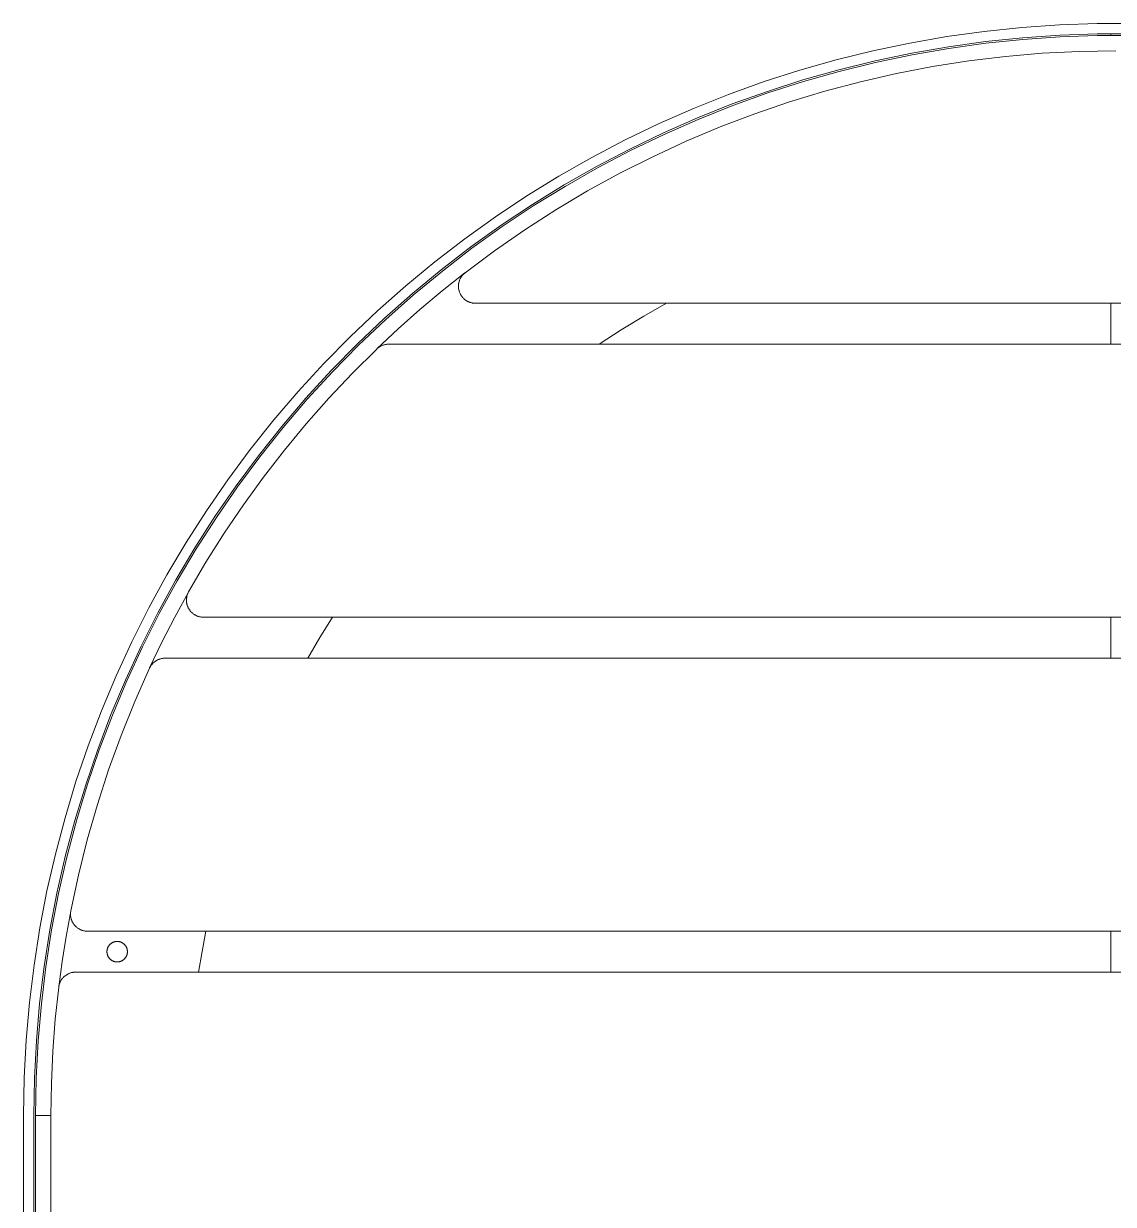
# Model space of a CAD drawing. Header units: inches. Extents: x -4 to 181, y -4 to 117.
# Drawn here: x 82.36 to 94.93, y 47.86 to 61.49 of the extents above; entities that cross this region are included whole.
import ezdxf

# ---------------------------------------------------------------- set-up
doc = ezdxf.new("R2010")
doc.units = ezdxf.units.IN
doc.layers.add('ZANO_R', color=7, linetype='Continuous', lineweight=0)

msp = doc.modelspace()

# ---------------------------------------------------------------- linework, layer by layer
at = {"layer": 'ZANO_R'}
for p, q in [((93.8733, 61.44009), (93.44071, 61.39513)), ((94.30718, 61.47009), (93.8733, 61.44009)), ((94.74183, 61.48511), (94.30718, 61.47009)), ((95.17675, 61.48511), (94.74183, 61.48511)), ((93.00994, 61.33526), (92.58148, 61.26056)), ((93.44071, 61.39513), (93.00994, 61.33526)), ((93.45495, 61.27788), (93.88348, 61.32242)), ((93.45732, 61.25833), (93.88518, 61.30281)), ((93.88348, 61.32242), (94.31329, 61.35214)), ((93.88518, 61.30281), (94.31431, 61.33248)), ((94.31329, 61.35214), (94.74387, 61.36701)), ((94.31431, 61.33248), (94.74421, 61.34733)), ((94.74387, 61.36701), (95.17471, 61.36701)), ((94.74421, 61.34733), (95.17437, 61.34733)), ((94.90024, 61.34903), (94.90024, 61.36873)), ((92.15586, 61.17111), (91.73358, 61.06703)), ((92.58148, 61.26056), (92.15586, 61.17111)), ((92.60377, 61.14457), (93.02821, 61.21857)), ((92.60749, 61.12524), (93.03126, 61.19912)), ((93.02821, 61.21857), (93.45495, 61.27788)), ((93.03126, 61.19912), (93.45732, 61.25833)), ((94.10984, 61.14261), (94.53431, 61.16467)), ((94.53431, 61.16467), (94.95929, 61.17202)), ((91.73358, 61.06703), (91.31515, 60.94843)), ((91.76383, 60.95286), (92.18214, 61.05596)), ((91.76887, 60.93383), (92.18653, 61.03677)), ((92.18214, 61.05596), (92.60377, 61.14457)), ((92.18653, 61.03677), (92.60749, 61.12524)), ((92.84455, 60.98861), (93.26445, 61.05453)), ((93.26445, 61.05453), (93.68638, 61.10589)), ((93.68638, 61.10589), (94.10984, 61.14261)), ((91.31515, 60.94843), (90.90106, 60.81547)), ((91.34931, 60.83537), (91.76383, 60.95286)), ((91.35501, 60.81653), (91.76887, 60.93383)), ((92.01284, 60.8134), (92.42718, 60.9082)), ((92.42718, 60.9082), (92.84455, 60.98861)), ((90.90106, 60.81547), (90.4918, 60.66828)), ((90.9391, 60.70365), (91.34931, 60.83537)), ((90.94545, 60.68501), (91.35501, 60.81653)), ((91.60203, 60.70432), (92.01284, 60.8134)), ((90.4918, 60.66828), (90.08787, 60.50706)), ((90.53369, 60.55785), (90.9391, 60.70365)), ((90.54067, 60.53944), (90.94545, 60.68501)), ((91.19524, 60.5811), (91.60203, 60.70432)), ((90.08787, 60.50706), (89.68975, 60.332)), ((90.13354, 60.39814), (90.53369, 60.55785)), ((90.14115, 60.37999), (90.54067, 60.53944)), ((90.79296, 60.44387), (91.19524, 60.5811)), ((89.73915, 60.22472), (90.13354, 60.39814)), ((89.74738, 60.20684), (90.14115, 60.37999)), ((90.39566, 60.29281), (90.79296, 60.44387)), ((89.68975, 60.332), (89.2979, 60.1433)), ((89.35098, 60.03778), (89.73915, 60.22472)), ((90.00383, 60.12809), (90.39566, 60.29281)), ((89.2979, 60.1433), (88.9128, 59.94118)), ((89.35982, 60.0202), (89.74738, 60.20684)), ((89.61794, 59.94991), (90.00383, 60.12809)), ((88.9128, 59.94118), (88.53491, 59.72589)), ((88.96949, 59.83756), (89.35098, 60.03778)), ((88.97893, 59.82029), (89.35982, 60.0202)), ((89.23844, 59.75849), (89.61794, 59.94991)), ((88.59514, 59.62429), (88.96949, 59.83756)), ((88.60517, 59.60736), (88.97893, 59.82029)), ((88.53491, 59.72589), (88.16467, 59.49769)), ((88.86578, 59.55405), (89.23844, 59.75849)), ((88.22837, 59.39823), (88.59514, 59.62429)), ((88.23899, 59.38165), (88.60517, 59.60736)), ((88.50043, 59.33685), (88.86578, 59.55405)), ((88.16467, 59.49769), (87.80253, 59.25684)), ((87.86962, 59.15964), (88.22837, 59.39823)), ((87.80253, 59.25684), (87.44892, 59.00364)), ((87.88081, 59.14344), (88.23899, 59.38165)), ((88.14281, 59.10713), (88.50043, 59.33685)), ((87.51933, 58.90881), (87.86962, 59.15964)), ((87.53106, 58.89301), (87.88081, 59.14344)), ((87.44892, 59.00364), (87.10426, 58.73839)), ((87.79335, 58.86518), (88.14281, 59.10713)), ((87.1779, 58.64604), (87.51933, 58.90881)), ((87.19017, 58.63065), (87.53106, 58.89301)), ((87.45247, 58.61128), (87.79335, 58.86518)), ((87.10426, 58.73839), (86.76896, 58.46139)), ((86.84574, 58.37165), (87.1779, 58.64604)), ((86.85854, 58.35669), (87.19017, 58.63065)), ((87.18749, 58.40081), (87.44962, 58.60909)), ((87.40301, 58.5729), (87.44783, 58.6077)), ((87.41456, 58.5726), (87.41869, 58.57799)), ((87.41869, 58.57799), (87.42301, 58.58323)), ((87.42301, 58.58323), (87.42751, 58.58832)), ((87.42751, 58.58832), (87.43217, 58.59325)), ((87.43217, 58.59325), (87.43701, 58.59802)), ((87.43701, 58.59802), (87.44201, 58.60262)), ((87.44201, 58.60262), (87.44716, 58.60704)), ((87.44716, 58.60704), (87.45247, 58.61128)), ((86.76896, 58.46139), (86.44342, 58.17299)), ((87.37594, 58.45867), (87.37617, 58.46546)), ((87.37595, 58.45188), (87.37594, 58.45867)), ((87.37619, 58.44509), (87.37595, 58.45188)), ((87.37617, 58.46546), (87.37663, 58.47223)), ((87.37666, 58.43832), (87.37619, 58.44509)), ((87.37663, 58.47223), (87.37733, 58.47899)), ((87.37733, 58.47899), (87.37825, 58.48572)), ((87.37825, 58.48572), (87.37941, 58.49241)), ((87.37941, 58.49241), (87.3808, 58.49906)), ((87.3808, 58.49906), (87.38242, 58.50565)), ((87.38242, 58.50565), (87.38426, 58.51219)), ((87.38426, 58.51219), (87.38633, 58.51866)), ((87.38633, 58.51866), (87.38862, 58.52505)), ((87.38862, 58.52505), (87.39113, 58.53136)), ((87.39113, 58.53136), (87.39386, 58.53758)), ((87.39386, 58.53758), (87.3968, 58.5437)), ((87.3968, 58.5437), (87.39995, 58.54972)), ((87.39995, 58.54972), (87.4033, 58.55563)), ((87.4033, 58.55563), (87.40686, 58.56141)), ((87.40686, 58.56141), (87.41061, 58.56707)), ((87.41061, 58.56707), (87.41456, 58.5726)), ((86.52325, 58.08595), (86.84574, 58.37165)), ((86.53656, 58.07144), (86.85854, 58.35669)), ((86.93114, 58.18547), (87.18749, 58.40081)), ((87.37737, 58.43156), (87.37666, 58.43832)), ((87.37831, 58.42484), (87.37737, 58.43156)), ((87.37949, 58.41815), (87.37831, 58.42484)), ((87.38089, 58.4115), (87.37949, 58.41815)), ((87.38252, 58.40491), (87.38089, 58.4115)), ((87.38438, 58.39838), (87.38252, 58.40491)), ((87.38646, 58.39191), (87.38438, 58.39838)), ((87.38876, 58.38553), (87.38646, 58.39191)), ((87.39128, 58.37922), (87.38876, 58.38553)), ((87.39402, 58.373), (87.39128, 58.37922)), ((87.39697, 58.36689), (87.39402, 58.373)), ((87.40013, 58.36088), (87.39697, 58.36689)), ((87.4035, 58.35498), (87.40013, 58.36088)), ((87.40706, 58.3492), (87.4035, 58.35498)), ((87.41083, 58.34355), (87.40706, 58.3492)), ((87.41479, 58.33803), (87.41083, 58.34355)), ((87.41893, 58.33265), (87.41479, 58.33803)), ((87.42326, 58.32741), (87.41893, 58.33265)), ((87.42777, 58.32233), (87.42326, 58.32741)), ((87.43244, 58.31741), (87.42777, 58.32233)), ((87.43729, 58.31265), (87.43244, 58.31741)), ((87.4423, 58.30806), (87.43729, 58.31265)), ((87.44746, 58.30365), (87.4423, 58.30806)), ((87.45277, 58.29942), (87.44746, 58.30365)), ((86.44342, 58.17299), (86.12803, 57.87352)), ((86.68074, 57.96322), (86.93114, 58.18547)), ((87.45823, 58.29537), (87.45277, 58.29942)), ((87.46382, 58.29152), (87.45823, 58.29537)), ((87.46954, 58.28786), (87.46382, 58.29152)), ((87.47538, 58.28439), (87.46954, 58.28786)), ((87.48134, 58.28114), (87.47538, 58.28439)), ((87.48741, 58.27809), (87.48134, 58.28114)), ((87.49358, 58.27525), (87.48741, 58.27809)), ((87.49984, 58.27262), (87.49358, 58.27525)), ((87.50619, 58.27022), (87.49984, 58.27262)), ((87.51262, 58.26803), (87.50619, 58.27022)), ((87.51912, 58.26607), (87.51262, 58.26803)), ((87.52569, 58.26433), (87.51912, 58.26607)), ((87.53231, 58.26282), (87.52569, 58.26433)), ((87.53898, 58.26154), (87.53231, 58.26282)), ((87.54569, 58.26049), (87.53898, 58.26154)), ((87.55243, 58.25967), (87.54569, 58.26049)), ((87.55919, 58.25909), (87.55243, 58.25967)), ((87.56598, 58.25873), (87.55919, 58.25909)), ((87.57277, 58.25862), (87.56598, 58.25873)), ((87.57277, 58.25862), (102.34582, 58.25862)), ((89.51237, 58.10845), (89.77495, 58.25862)), ((94.90024, 57.78617), (94.90024, 58.25862)), ((86.21082, 57.78929), (86.52325, 58.08595)), ((86.22462, 57.77525), (86.53656, 58.07144)), ((89.25413, 57.95093), (89.51237, 58.10845)), ((86.4365, 57.73423), (86.68074, 57.96322)), ((89.00044, 57.78617), (89.25413, 57.95093)), ((86.12803, 57.87352), (85.82316, 57.56335)), ((85.90881, 57.48202), (86.21082, 57.78929)), ((85.92309, 57.46846), (86.22462, 57.77525)), ((86.46559, 57.75632), (86.47148, 57.75985)), ((86.47148, 57.75985), (86.47748, 57.76318)), ((86.47748, 57.76318), (86.4836, 57.76629)), ((86.4836, 57.76629), (86.48982, 57.76919)), ((86.48982, 57.76919), (86.49614, 57.77187)), ((86.49614, 57.77187), (86.50255, 57.77432)), ((86.50255, 57.77432), (86.50904, 57.77656)), ((86.50904, 57.77656), (86.51561, 57.77856)), ((86.51561, 57.77856), (86.52224, 57.78034)), ((86.52224, 57.78034), (86.52892, 57.78188)), ((86.52892, 57.78188), (86.53566, 57.78319)), ((86.53566, 57.78319), (86.54244, 57.78426)), ((86.54244, 57.78426), (86.54926, 57.7851)), ((86.54926, 57.7851), (86.55609, 57.78569)), ((86.55609, 57.78569), (86.56295, 57.78605)), ((86.56295, 57.78605), (86.56981, 57.78617)), ((103.34877, 57.78617), (86.56981, 57.78617)), ((86.1533, 57.45235), (86.43318, 57.73103)), ((86.43318, 57.73103), (86.4382, 57.73571)), ((86.43676, 57.73449), (86.44379, 57.74125)), ((86.4382, 57.73571), (86.44338, 57.74021)), ((86.44338, 57.74021), (86.44872, 57.74452)), ((86.44872, 57.74452), (86.45421, 57.74865)), ((86.45421, 57.74865), (86.45983, 57.75258)), ((86.45983, 57.75258), (86.46559, 57.75632)), ((85.82316, 57.56335), (85.52918, 57.24283)), ((85.61759, 57.16451), (85.90881, 57.48202)), ((85.63232, 57.15146), (85.92309, 57.46846)), ((85.88253, 57.16482), (86.1533, 57.45235)), ((85.52918, 57.24283), (85.24644, 56.91236)), ((85.3375, 56.83714), (85.61759, 57.16451)), ((85.35267, 56.8246), (85.63232, 57.15146)), ((85.62114, 56.86873), (85.88253, 57.16482)), ((85.24644, 56.91236), (84.97527, 56.57233)), ((85.06887, 56.5003), (85.3375, 56.83714)), ((85.08447, 56.48829), (85.35267, 56.8246)), ((85.36941, 56.56439), (85.62114, 56.86873)), ((84.97527, 56.57233), (84.71601, 56.22314)), ((85.12759, 56.25211), (85.36941, 56.56439)), ((84.81204, 56.15438), (85.06887, 56.5003)), ((84.82804, 56.14292), (85.08447, 56.48829)), ((84.71601, 56.22314), (84.46894, 55.86522)), ((84.56729, 55.79981), (84.81204, 56.15438)), ((84.58368, 55.78891), (84.82804, 56.14292)), ((84.89594, 55.93222), (85.12759, 56.25211)), ((84.46894, 55.86522), (84.23439, 55.49897)), ((84.67469, 55.60505), (84.89594, 55.93222)), ((84.33493, 55.437), (84.56729, 55.79981)), ((84.35169, 55.42667), (84.58368, 55.78891)), ((84.46408, 55.27094), (84.67469, 55.60505)), ((84.23439, 55.49897), (84.01261, 55.12485)), ((84.11523, 55.06638), (84.33493, 55.437)), ((84.13234, 55.05664), (84.35169, 55.42667)), ((84.26431, 54.93022), (84.46408, 55.27094)), ((84.01261, 55.12485), (83.80387, 54.7433)), ((83.90846, 54.68841), (84.11523, 55.06638)), ((83.92589, 54.67926), (84.13234, 55.05664)), ((84.10457, 54.6383), (84.26128, 54.92486)), ((84.25015, 54.89913), (84.24798, 54.89265)), ((84.25255, 54.90554), (84.25015, 54.89913)), ((84.25516, 54.91186), (84.25255, 54.90554)), ((84.258, 54.91809), (84.25516, 54.91186)), ((84.26105, 54.92421), (84.258, 54.91809)), ((84.26431, 54.93022), (84.26105, 54.92421)), ((84.23893, 54.83885), (84.23886, 54.83202)), ((84.23886, 54.83202), (84.23902, 54.82518)), ((84.23924, 54.84569), (84.23893, 54.83885)), ((84.23902, 54.82518), (84.23943, 54.81835)), ((84.23978, 54.85251), (84.23924, 54.84569)), ((84.23943, 54.81835), (84.24007, 54.81154)), ((84.24056, 54.8593), (84.23978, 54.85251)), ((84.24007, 54.81154), (84.24095, 54.80475)), ((84.24158, 54.86607), (84.24056, 54.8593)), ((84.24095, 54.80475), (84.24206, 54.79801)), ((84.24283, 54.87279), (84.24158, 54.86607)), ((84.24206, 54.79801), (84.24341, 54.7913)), ((84.24432, 54.87947), (84.24283, 54.87279)), ((84.24341, 54.7913), (84.24499, 54.78464)), ((84.24603, 54.88609), (84.24432, 54.87947)), ((84.24499, 54.78464), (84.24679, 54.77805)), ((84.24798, 54.89265), (84.24603, 54.88609)), ((84.24679, 54.77805), (84.24883, 54.77152)), ((84.24883, 54.77152), (84.25109, 54.76506)), ((84.25109, 54.76506), (84.25358, 54.75869)), ((83.80387, 54.7433), (83.60844, 54.35477)), ((83.71485, 54.30352), (83.90846, 54.68841)), ((83.73259, 54.29498), (83.92589, 54.67926)), ((83.95554, 54.34767), (84.10457, 54.6383)), ((84.25358, 54.75869), (84.25629, 54.75241)), ((84.25629, 54.75241), (84.25921, 54.74622)), ((84.25921, 54.74622), (84.26234, 54.74014)), ((84.26234, 54.74014), (84.26569, 54.73418)), ((84.26569, 54.73418), (84.26924, 54.72833)), ((84.26924, 54.72833), (84.27299, 54.72261)), ((84.27299, 54.72261), (84.27694, 54.71702)), ((84.27694, 54.71702), (84.28108, 54.71158)), ((84.28108, 54.71158), (84.2854, 54.70628)), ((84.2854, 54.70628), (84.28991, 54.70113)), ((84.28991, 54.70113), (84.29459, 54.69615)), ((84.29459, 54.69615), (84.29945, 54.69133)), ((84.29945, 54.69133), (84.30446, 54.68668)), ((84.30446, 54.68668), (84.30964, 54.68221)), ((84.30964, 54.68221), (84.31497, 54.67792)), ((84.31497, 54.67792), (84.32045, 54.67382)), ((84.32045, 54.67382), (84.32606, 54.66991)), ((84.32606, 54.66991), (84.33181, 54.6662)), ((84.33181, 54.6662), (84.33768, 54.66269)), ((84.33768, 54.66269), (84.34367, 54.65939)), ((84.34367, 54.65939), (84.34977, 54.6563)), ((84.34977, 54.6563), (84.35597, 54.65342)), ((84.35597, 54.65342), (84.36228, 54.65076)), ((84.36228, 54.65076), (84.36867, 54.64831)), ((84.36867, 54.64831), (84.37514, 54.6461)), ((84.37514, 54.6461), (84.38168, 54.64411)), ((84.38168, 54.64411), (84.38829, 54.64234)), ((84.38829, 54.64234), (84.39496, 54.64081)), ((84.39496, 54.64081), (84.40167, 54.63951)), ((84.40167, 54.63951), (84.40843, 54.63845)), ((84.40843, 54.63845), (84.41522, 54.63762)), ((84.41522, 54.63762), (84.42203, 54.63702)), ((84.42203, 54.63702), (84.42886, 54.63667)), ((84.42886, 54.63667), (84.4357, 54.63655)), ((84.4357, 54.63655), (105.48288, 54.63655)), ((85.77908, 54.40215), (85.924, 54.63655)), ((94.90024, 54.1641), (94.90024, 54.63655)), ((83.60844, 54.35477), (83.42652, 53.95972)), ((85.64025, 54.1641), (85.77908, 54.40215)), ((83.53464, 53.91218), (83.71485, 54.30352)), ((83.55266, 53.90426), (83.73259, 54.29498)), ((83.81428, 54.05318), (83.95554, 54.34767)), ((83.83358, 54.08488), (83.82962, 54.07937)), ((83.83773, 54.09024), (83.83358, 54.08488)), ((83.84206, 54.09547), (83.83773, 54.09024)), ((83.84656, 54.10054), (83.84206, 54.09547)), ((83.85124, 54.10545), (83.84656, 54.10054)), ((83.85608, 54.1102), (83.85124, 54.10545)), ((83.86109, 54.11477), (83.85608, 54.1102)), ((83.86625, 54.11918), (83.86109, 54.11477)), ((83.87156, 54.1234), (83.86625, 54.11918)), ((83.87701, 54.12744), (83.87156, 54.1234)), ((83.8826, 54.13128), (83.87701, 54.12744)), ((83.88831, 54.13494), (83.8826, 54.13128)), ((83.89415, 54.13839), (83.88831, 54.13494)), ((83.9001, 54.14164), (83.89415, 54.13839)), ((83.90617, 54.14468), (83.9001, 54.14164)), ((83.91233, 54.14751), (83.90617, 54.14468)), ((83.91859, 54.15013), (83.91233, 54.14751)), ((83.92493, 54.15253), (83.91859, 54.15013)), ((83.93135, 54.15471), (83.92493, 54.15253)), ((83.93785, 54.15667), (83.93135, 54.15471)), ((83.9444, 54.15841), (83.93785, 54.15667)), ((83.95102, 54.15991), (83.9444, 54.15841)), ((83.95768, 54.16119), (83.95102, 54.15991)), ((83.96438, 54.16224), (83.95768, 54.16119)), ((83.97111, 54.16305), (83.96438, 54.16224)), ((83.97787, 54.16364), (83.97111, 54.16305)), ((83.98465, 54.16399), (83.97787, 54.16364)), ((83.99143, 54.1641), (83.98465, 54.16399)), ((105.92716, 54.1641), (83.99143, 54.1641)), ((83.42652, 53.95972), (83.25836, 53.55863)), ((83.64223, 53.6644), (83.8128, 54.04997)), ((83.81575, 54.05607), (83.8128, 54.04997)), ((83.8128, 54.04997), (83.8157, 54.05596)), ((83.81892, 54.06207), (83.81575, 54.05607)), ((83.82229, 54.06796), (83.81892, 54.06207)), ((83.82586, 54.07373), (83.82229, 54.06796)), ((83.82962, 54.07937), (83.82586, 54.07373)), ((83.36805, 53.51485), (83.53464, 53.91218)), ((83.38634, 53.50755), (83.55266, 53.90426)), ((83.25836, 53.55863), (83.10413, 53.15198)), ((83.485, 53.2732), (83.64223, 53.6644)), ((83.21528, 53.11201), (83.36805, 53.51485)), ((83.2338, 53.10535), (83.38634, 53.50755)), ((83.34128, 52.87684), (83.485, 53.2732)), ((83.10413, 53.15198), (82.96404, 52.74024)), ((83.07649, 52.70413), (83.21528, 53.11201)), ((83.09524, 52.69812), (83.2338, 53.10535)), ((83.21125, 52.47578), (83.34128, 52.87684)), ((82.96404, 52.74024), (82.83824, 52.32392)), ((82.95187, 52.29171), (83.07649, 52.70413)), ((82.97081, 52.28634), (83.09524, 52.69812)), ((83.09506, 52.0705), (83.21125, 52.47578)), ((82.83824, 52.32392), (82.72688, 51.9035)), ((82.84156, 51.87523), (82.95187, 52.29171)), ((82.86067, 51.87052), (82.97081, 52.28634)), ((82.99285, 51.66146), (83.09506, 52.0705)), ((82.72688, 51.9035), (82.6301, 51.47949)), ((82.74569, 51.4552), (82.84156, 51.87523)), ((82.76495, 51.45115), (82.86067, 51.87052)), ((82.90473, 51.24916), (82.99285, 51.66146)), ((82.6301, 51.47949), (82.54802, 51.05239)), ((82.66437, 51.0321), (82.74569, 51.4552)), ((82.68377, 51.02872), (82.76495, 51.45115)), ((82.85079, 50.95477), (82.90372, 51.24398)), ((82.90136, 51.22216), (82.9011, 51.21535)), ((82.90185, 51.22895), (82.90136, 51.22216)), ((82.90258, 51.23572), (82.90185, 51.22895)), ((82.90354, 51.24246), (82.90258, 51.23572)), ((82.90473, 51.24916), (82.90354, 51.24246)), ((82.9011, 51.21535), (82.90108, 51.20854)), ((82.90108, 51.20854), (82.90129, 51.20174)), ((82.90129, 51.20174), (82.90174, 51.19494)), ((82.90174, 51.19494), (82.90243, 51.18817)), ((82.90243, 51.18817), (82.90335, 51.18142)), ((82.90335, 51.18142), (82.9045, 51.17471)), ((82.9045, 51.17471), (82.90588, 51.16804)), ((82.90588, 51.16804), (82.90749, 51.16143)), ((82.90749, 51.16143), (82.90933, 51.15487)), ((82.90933, 51.15487), (82.9114, 51.14838)), ((82.9114, 51.14838), (82.91369, 51.14197)), ((82.91369, 51.14197), (82.91619, 51.13564)), ((82.91619, 51.13564), (82.91892, 51.1294)), ((82.91892, 51.1294), (82.92186, 51.12326)), ((82.92186, 51.12326), (82.92501, 51.11722)), ((82.92501, 51.11722), (82.92837, 51.1113)), ((82.92837, 51.1113), (82.93193, 51.1055)), ((82.93193, 51.1055), (82.93569, 51.09982)), ((82.93569, 51.09982), (82.93964, 51.09428)), ((82.93964, 51.09428), (82.94379, 51.08887)), ((82.94379, 51.08887), (82.94812, 51.08361)), ((82.94812, 51.08361), (82.95262, 51.07851)), ((82.54802, 51.05239), (82.48072, 50.62271)), ((82.59771, 50.60645), (82.66437, 51.0321)), ((82.61721, 50.60374), (82.68377, 51.02872)), ((82.80481, 50.66438), (82.85079, 50.95477)), ((82.95262, 51.07851), (82.9573, 51.07356)), ((82.9573, 51.07356), (82.96215, 51.06878)), ((82.96215, 51.06878), (82.96716, 51.06417)), ((82.96716, 51.06417), (82.97233, 51.05974)), ((82.97233, 51.05974), (82.97765, 51.05549)), ((82.97765, 51.05549), (82.98311, 51.05142)), ((82.98311, 51.05142), (82.98871, 51.04755)), ((82.98871, 51.04755), (82.99444, 51.04387)), ((82.99444, 51.04387), (83.00029, 51.04039)), ((83.00029, 51.04039), (83.00626, 51.03712)), ((83.00626, 51.03712), (83.01234, 51.03405)), ((83.01234, 51.03405), (83.01853, 51.0312)), ((83.01853, 51.0312), (83.0248, 51.02856)), ((83.0248, 51.02856), (83.03117, 51.02614)), ((83.03117, 51.02614), (83.03761, 51.02394)), ((83.03761, 51.02394), (83.04413, 51.02197)), ((83.04413, 51.02197), (83.05071, 51.02022)), ((83.05071, 51.02022), (83.05735, 51.0187)), ((83.05735, 51.0187), (83.06403, 51.01742)), ((83.06403, 51.01742), (83.07076, 51.01636)), ((83.07076, 51.01636), (83.07752, 51.01554)), ((83.07752, 51.01554), (83.0843, 51.01495)), ((83.0843, 51.01495), (83.0911, 51.0146)), ((83.0911, 51.0146), (83.09791, 51.01448)), ((83.09791, 51.01448), (106.82067, 51.01448)), ((84.41872, 50.77873), (84.46373, 51.01448)), ((94.90024, 50.54204), (94.90024, 51.01448)), ((83.32634, 50.81046), (83.32752, 50.81437)), ((83.32752, 50.81437), (83.32884, 50.81823)), ((83.32884, 50.81823), (83.33028, 50.82204)), ((83.33028, 50.82204), (83.33186, 50.8258)), ((83.33186, 50.8258), (83.33356, 50.8295)), ((83.33356, 50.8295), (83.3354, 50.83315)), ((83.3354, 50.83315), (83.33735, 50.83672)), ((83.33735, 50.83672), (83.33943, 50.84023)), ((83.33943, 50.84023), (83.34163, 50.84366)), ((83.34163, 50.84366), (83.34395, 50.84702)), ((83.34395, 50.84702), (83.34638, 50.85029)), ((83.34638, 50.85029), (83.34892, 50.85348)), ((83.34892, 50.85348), (83.35157, 50.85658)), ((83.35157, 50.85658), (83.35433, 50.85958)), ((83.35433, 50.85958), (83.35718, 50.86249)), ((83.35718, 50.86249), (83.36014, 50.8653)), ((83.36014, 50.8653), (83.36319, 50.868)), ((83.36319, 50.868), (83.36634, 50.8706)), ((83.36634, 50.8706), (83.36957, 50.87309)), ((83.36957, 50.87309), (83.37288, 50.87546)), ((83.37288, 50.87546), (83.37628, 50.87772)), ((83.37628, 50.87772), (83.37975, 50.87986)), ((83.37975, 50.87986), (83.38329, 50.88188)), ((83.38329, 50.88188), (83.3869, 50.88377)), ((83.3869, 50.88377), (83.39058, 50.88554)), ((83.39058, 50.88554), (83.39431, 50.88718)), ((83.39431, 50.88718), (83.39809, 50.88869)), ((83.39809, 50.88869), (83.40193, 50.89007)), ((83.40193, 50.89007), (83.40581, 50.89132)), ((83.40581, 50.89132), (83.40974, 50.89243)), ((83.40974, 50.89243), (83.4137, 50.89341)), ((83.4137, 50.89341), (83.41769, 50.89425)), ((83.41769, 50.89425), (83.4217, 50.89495)), ((83.4217, 50.89495), (83.42574, 50.89551)), ((83.42574, 50.89551), (83.4298, 50.89593)), ((83.4298, 50.89593), (83.43386, 50.89621)), ((83.43386, 50.89621), (83.43794, 50.89635)), ((83.43794, 50.89635), (83.44202, 50.89635)), ((83.44202, 50.89635), (83.44609, 50.89621)), ((83.44609, 50.89621), (83.45016, 50.89593)), ((83.45016, 50.89593), (83.45421, 50.89551)), ((83.45421, 50.89551), (83.45825, 50.89495)), ((83.45825, 50.89495), (83.46227, 50.89425)), ((83.46227, 50.89425), (83.46626, 50.89341)), ((83.46626, 50.89341), (83.47022, 50.89243)), ((83.47022, 50.89243), (83.47414, 50.89132)), ((83.47414, 50.89132), (83.47802, 50.89007)), ((83.47802, 50.89007), (83.48186, 50.88869)), ((83.48186, 50.88869), (83.48565, 50.88718)), ((83.48565, 50.88718), (83.48938, 50.88554)), ((83.48938, 50.88554), (83.49305, 50.88377)), ((83.49305, 50.88377), (83.49666, 50.88188)), ((83.49666, 50.88188), (83.50021, 50.87986)), ((83.50021, 50.87986), (83.50368, 50.87772)), ((83.50368, 50.87772), (83.50707, 50.87546)), ((83.50707, 50.87546), (83.51039, 50.87309)), ((83.51039, 50.87309), (83.51362, 50.8706)), ((83.51362, 50.8706), (83.51676, 50.868)), ((83.51676, 50.868), (83.51981, 50.8653)), ((83.51981, 50.8653), (83.52277, 50.86249)), ((83.52277, 50.86249), (83.52563, 50.85958)), ((83.52563, 50.85958), (83.52838, 50.85658)), ((83.52838, 50.85658), (83.53104, 50.85348)), ((83.53104, 50.85348), (83.53358, 50.85029)), ((83.53358, 50.85029), (83.53601, 50.84702)), ((83.53601, 50.84702), (83.53832, 50.84366)), ((83.53832, 50.84366), (83.54052, 50.84023)), ((83.54052, 50.84023), (83.5426, 50.83672)), ((83.5426, 50.83672), (83.54456, 50.83315)), ((83.54456, 50.83315), (83.54639, 50.8295)), ((83.54639, 50.8295), (83.5481, 50.8258)), ((83.5481, 50.8258), (83.54967, 50.82204)), ((83.54967, 50.82204), (83.55112, 50.81823)), ((83.55112, 50.81823), (83.55243, 50.81437)), ((83.55243, 50.81437), (83.55361, 50.81046)), ((83.32187, 50.77826), (83.32194, 50.78233)), ((83.32194, 50.77418), (83.32187, 50.77826)), ((83.32194, 50.78233), (83.32215, 50.78641)), ((83.32215, 50.77011), (83.32194, 50.77418)), ((83.32215, 50.78641), (83.3225, 50.79047)), ((83.3225, 50.76605), (83.32215, 50.77011)), ((83.3225, 50.79047), (83.32299, 50.79452)), ((83.32299, 50.762), (83.3225, 50.76605)), ((83.32299, 50.79452), (83.32362, 50.79854)), ((83.32362, 50.75797), (83.32299, 50.762)), ((83.32362, 50.79854), (83.32439, 50.80255)), ((83.32439, 50.75397), (83.32362, 50.75797)), ((83.32439, 50.80255), (83.3253, 50.80652)), ((83.3253, 50.74999), (83.32439, 50.75397)), ((83.3253, 50.80652), (83.32634, 50.81046)), ((83.32634, 50.74605), (83.3253, 50.74999)), ((83.32752, 50.74215), (83.32634, 50.74605)), ((83.32884, 50.73829), (83.32752, 50.74215)), ((83.33028, 50.73447), (83.32884, 50.73829)), ((83.33186, 50.73071), (83.33028, 50.73447)), ((83.33356, 50.72701), (83.33186, 50.73071)), ((83.3354, 50.72337), (83.33356, 50.72701)), ((83.33735, 50.71979), (83.3354, 50.72337)), ((83.33943, 50.71628), (83.33735, 50.71979)), ((83.34163, 50.71285), (83.33943, 50.71628)), ((83.34395, 50.70949), (83.34163, 50.71285)), ((83.34638, 50.70622), (83.34395, 50.70949)), ((83.34892, 50.70303), (83.34638, 50.70622)), ((83.35157, 50.69994), (83.34892, 50.70303)), ((83.35433, 50.69693), (83.35157, 50.69994)), ((83.35718, 50.69402), (83.35433, 50.69693)), ((83.36014, 50.69122), (83.35718, 50.69402)), ((83.36319, 50.68851), (83.36014, 50.69122)), ((83.36634, 50.68591), (83.36319, 50.68851)), ((83.36957, 50.68343), (83.36634, 50.68591)), ((83.37288, 50.68105), (83.36957, 50.68343)), ((83.37628, 50.6788), (83.37288, 50.68105)), ((83.37975, 50.67666), (83.37628, 50.6788)), ((83.38329, 50.67464), (83.37975, 50.67666)), ((83.3869, 50.67274), (83.38329, 50.67464)), ((83.49666, 50.67464), (83.49305, 50.67274)), ((83.50021, 50.67666), (83.49666, 50.67464)), ((83.50368, 50.6788), (83.50021, 50.67666)), ((83.50707, 50.68105), (83.50368, 50.6788)), ((83.51039, 50.68343), (83.50707, 50.68105)), ((83.51362, 50.68591), (83.51039, 50.68343)), ((83.51676, 50.68851), (83.51362, 50.68591)), ((83.51981, 50.69122), (83.51676, 50.68851)), ((83.52277, 50.69402), (83.51981, 50.69122)), ((83.52563, 50.69693), (83.52277, 50.69402)), ((83.52838, 50.69994), (83.52563, 50.69693)), ((83.53104, 50.70303), (83.52838, 50.69994)), ((83.53358, 50.70622), (83.53104, 50.70303)), ((83.53601, 50.70949), (83.53358, 50.70622)), ((83.53832, 50.71285), (83.53601, 50.70949)), ((83.54052, 50.71628), (83.53832, 50.71285)), ((83.5426, 50.71979), (83.54052, 50.71628)), ((83.54456, 50.72337), (83.5426, 50.71979)), ((83.54639, 50.72701), (83.54456, 50.72337)), ((83.5481, 50.73071), (83.54639, 50.72701)), ((83.54967, 50.73447), (83.5481, 50.73071)), ((83.55112, 50.73829), (83.54967, 50.73447)), ((83.55243, 50.74215), (83.55112, 50.73829)), ((83.55361, 50.74605), (83.55243, 50.74215)), ((83.55361, 50.81046), (83.55466, 50.80652)), ((83.55466, 50.74999), (83.55361, 50.74605)), ((83.55466, 50.80652), (83.55556, 50.80255)), ((83.55556, 50.75397), (83.55466, 50.74999)), ((83.55556, 50.80255), (83.55633, 50.79854)), ((83.55633, 50.75797), (83.55556, 50.75397)), ((83.55633, 50.79854), (83.55696, 50.79452)), ((83.55696, 50.762), (83.55633, 50.75797)), ((83.55696, 50.79452), (83.55746, 50.79047)), ((83.55746, 50.76605), (83.55696, 50.762)), ((83.55746, 50.79047), (83.55781, 50.78641)), ((83.55781, 50.77011), (83.55746, 50.76605)), ((83.55781, 50.78641), (83.55802, 50.78233)), ((83.55802, 50.77418), (83.55781, 50.77011)), ((83.55802, 50.78233), (83.55809, 50.77826)), ((83.55809, 50.77826), (83.55802, 50.77418)), ((84.379, 50.54204), (84.41872, 50.77873)), ((82.48072, 50.62271), (82.4283, 50.19096)), ((82.54578, 50.17875), (82.59771, 50.60645)), ((82.56536, 50.17672), (82.61721, 50.60374)), ((82.76579, 50.37297), (82.80481, 50.66438)), ((82.9269, 50.53911), (82.92022, 50.53783)), ((82.93361, 50.54016), (82.9269, 50.53911)), ((82.94036, 50.54098), (82.93361, 50.54016)), ((82.94713, 50.54157), (82.94036, 50.54098)), ((82.95391, 50.54192), (82.94713, 50.54157)), ((82.96071, 50.54204), (82.95391, 50.54192)), ((106.95788, 50.54204), (82.96071, 50.54204)), ((83.39058, 50.67097), (83.3869, 50.67274)), ((83.39431, 50.66933), (83.39058, 50.67097)), ((83.39809, 50.66782), (83.39431, 50.66933)), ((83.40193, 50.66644), (83.39809, 50.66782)), ((83.40581, 50.6652), (83.40193, 50.66644)), ((83.40974, 50.66408), (83.40581, 50.6652)), ((83.4137, 50.66311), (83.40974, 50.66408)), ((83.41769, 50.66227), (83.4137, 50.66311)), ((83.4217, 50.66157), (83.41769, 50.66227)), ((83.42574, 50.66101), (83.4217, 50.66157)), ((83.4298, 50.66059), (83.42574, 50.66101)), ((83.43386, 50.6603), (83.4298, 50.66059)), ((83.43794, 50.66016), (83.43386, 50.6603)), ((83.44202, 50.66016), (83.43794, 50.66016)), ((83.44609, 50.6603), (83.44202, 50.66016)), ((83.45016, 50.66059), (83.44609, 50.6603)), ((83.45421, 50.66101), (83.45016, 50.66059)), ((83.45825, 50.66157), (83.45421, 50.66101)), ((83.46227, 50.66227), (83.45825, 50.66157)), ((83.46626, 50.66311), (83.46227, 50.66227)), ((83.47022, 50.66408), (83.46626, 50.66311)), ((83.47414, 50.6652), (83.47022, 50.66408)), ((83.47802, 50.66644), (83.47414, 50.6652)), ((83.48186, 50.66782), (83.47802, 50.66644)), ((83.48565, 50.66933), (83.48186, 50.66782)), ((83.48938, 50.67097), (83.48565, 50.66933)), ((83.49305, 50.67274), (83.48938, 50.67097)), ((82.7658, 50.37307), (82.77085, 50.41397)), ((82.77227, 50.40212), (82.77042, 50.39558)), ((82.77435, 50.40859), (82.77227, 50.40212)), ((82.77665, 50.41499), (82.77435, 50.40859)), ((82.77917, 50.4213), (82.77665, 50.41499)), ((82.7819, 50.42752), (82.77917, 50.4213)), ((82.78485, 50.43364), (82.7819, 50.42752)), ((82.78801, 50.43966), (82.78485, 50.43364)), ((82.79137, 50.44556), (82.78801, 50.43966)), ((82.79494, 50.45135), (82.79137, 50.44556)), ((82.7987, 50.45701), (82.79494, 50.45135)), ((82.80266, 50.46253), (82.7987, 50.45701)), ((82.8068, 50.46792), (82.80266, 50.46253)), ((82.81113, 50.47316), (82.8068, 50.46792)), ((82.81564, 50.47824), (82.81113, 50.47316)), ((82.82032, 50.48317), (82.81564, 50.47824)), ((82.82516, 50.48793), (82.82032, 50.48317)), ((82.83017, 50.49253), (82.82516, 50.48793)), ((82.83534, 50.49695), (82.83017, 50.49253)), ((82.84065, 50.50118), (82.83534, 50.49695)), ((82.8461, 50.50523), (82.84065, 50.50118)), ((82.8517, 50.50909), (82.8461, 50.50523)), ((82.85742, 50.51276), (82.8517, 50.50909)), ((82.86327, 50.51623), (82.85742, 50.51276)), ((82.86923, 50.51949), (82.86327, 50.51623)), ((82.8753, 50.52254), (82.86923, 50.51949)), ((82.88147, 50.52538), (82.8753, 50.52254)), ((82.88774, 50.52801), (82.88147, 50.52538)), ((82.89409, 50.53042), (82.88774, 50.52801)), ((82.90053, 50.53261), (82.89409, 50.53042)), ((82.90703, 50.53458), (82.90053, 50.53261)), ((82.9136, 50.53632), (82.90703, 50.53458)), ((82.92022, 50.53783), (82.9136, 50.53632)), ((82.72615, 49.99999), (82.76529, 50.36891)), ((82.76623, 50.37564), (82.76529, 50.36891)), ((82.7674, 50.38233), (82.76623, 50.37564)), ((82.76879, 50.38898), (82.7674, 50.38233)), ((82.77042, 50.39558), (82.76879, 50.38898)), ((82.4283, 50.19096), (82.39081, 49.75767)), ((82.50864, 49.74952), (82.54578, 50.17875)), ((82.52828, 49.74816), (82.56536, 50.17672)), ((82.69816, 49.63005), (82.72615, 49.99999)), ((82.39081, 49.75767), (82.3683, 49.32333)), ((82.48634, 49.31926), (82.50864, 49.74952)), ((82.50601, 49.31858), (82.52828, 49.74816)), ((82.68136, 49.25943), (82.69816, 49.63005)), ((82.3683, 49.32333), (82.36079, 48.88848)), ((82.4789, 48.88848), (82.48634, 49.31926)), ((82.49859, 48.88848), (82.50601, 49.31858)), ((82.67576, 48.88848), (82.68136, 49.25943)), ((82.36079, 48.88848), (82.36079, 36.28998)), ((82.4789, 48.88848), (82.4789, 36.28998)), ((82.49859, 48.88848), (82.49859, 23.69148)), ((82.67576, 48.88848), (82.49859, 48.88848)), ((82.67576, 48.88848), (82.67576, 47.58926))]:
    msp.add_line(p, q, dxfattribs=at)

doc.saveas('drawing.dxf')
